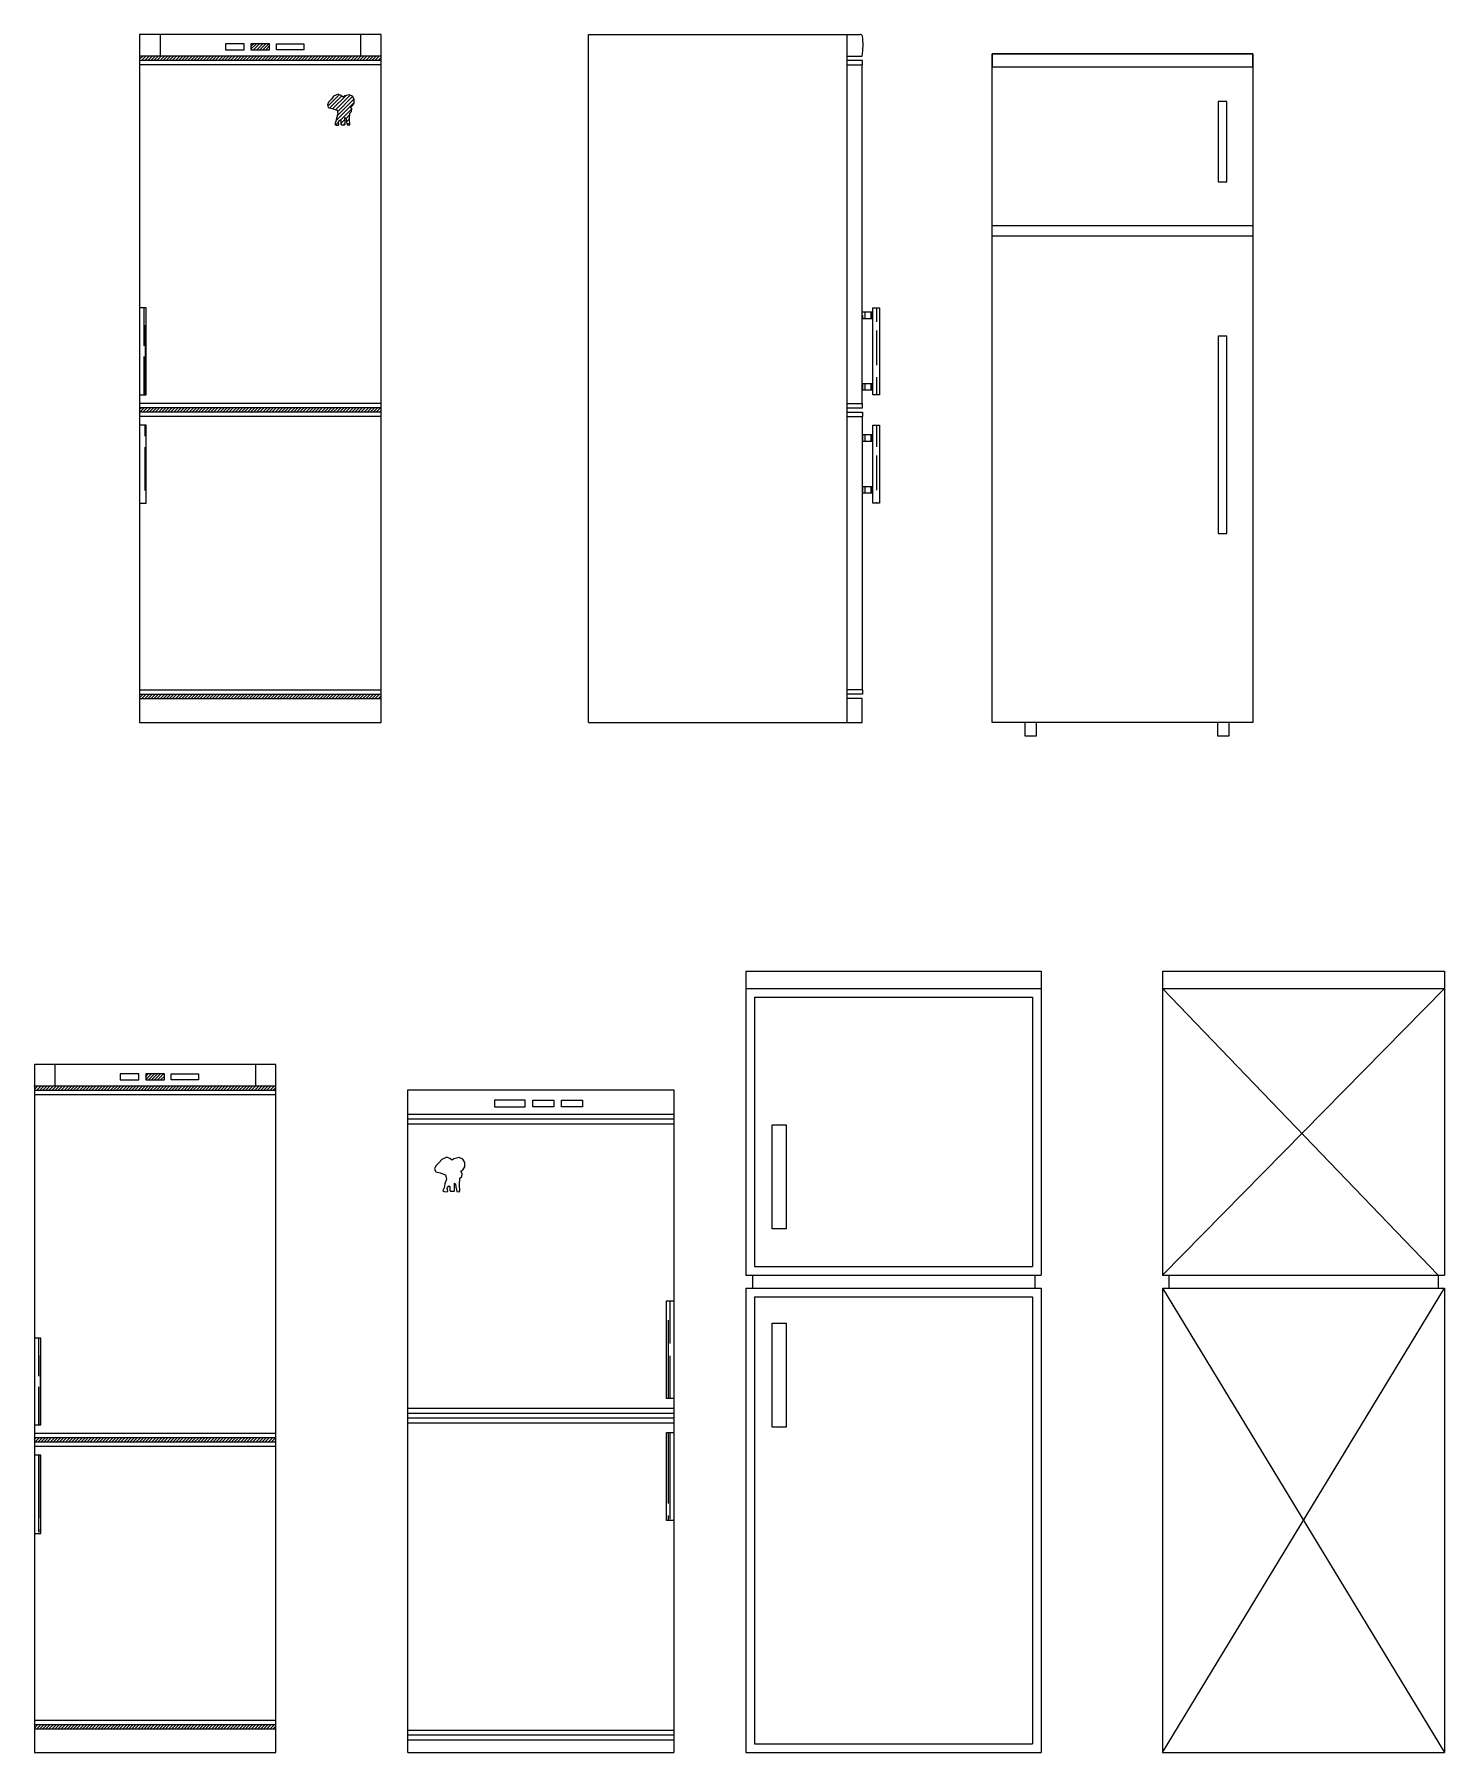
# Model space of a CAD drawing. Header units: millimetres. Extents: x 802 to 11587, y 857 to 9680.
# Drawn here: x 5153 to 8401, y 857 to 4815 of the extents above; entities that cross this region are included whole.
import ezdxf

# ---------------------------------------------------------------- set-up
doc = ezdxf.new("R2010")
doc.units = ezdxf.units.MM
pattern_1 = [(90, (61600.944, 8855.15), (20, 44), [300, -40, 100, -20]), (90, (61610.944, 8881.75), (26.6, -20), [60, -6.6, 120, -15]), (90, (61617.944, 8865.15), (13.4, 104), [160, -28, 80, -20])]
pattern_2 = [(45, (-48390.92, 8855.15), (-3.5355339, 3.5355339), [])]
pattern_3 = [(90, (-48633.36, 6481.798), (-25, 55), [375, -50, 125, -25]), (90, (-48645.86, 6515.048), (-33.25, -25), [75, -8.25, 150, -18.75]), (90, (-48654.61, 6494.298), (-16.75, 130), [200, -35, 100, -25])]
pattern_4 = [(45, (-48633.3594, 6481.798), (-3.5355339, 3.5355339), [])]

msp = doc.modelspace()

# ---------------------------------------------------------------- hatches: boundary and pattern name
h = msp.add_hatch()
h.set_pattern_fill('ANSI31', color=0, scale=40, style=0)
h.set_pattern_definition(pattern_2)
h.paths.add_polyline_path([(5651.8, 4793.6), (5651.8, 4779.8), (5694.8, 4779.8), (5694.8, 4793.6)])
h = msp.add_hatch()
h.set_pattern_fill('ANSI31', color=0, scale=40, style=0)
h.set_pattern_definition(pattern_2)
h.paths.add_polyline_path([(5951.3, 4755.1), (5951.3, 4765.1), (5395.3, 4765.1), (5395.3, 4755.1)])
h = msp.add_hatch()
h.set_pattern_fill('ANSI31', color=0, scale=50, style=0)
h.set_pattern_definition([(45, (-48390.92, 8855.15), (-4.4194174, 4.4194174), [])])
h.paths.add_polyline_path([(5881.2, 4648.1), (5885.7, 4651), (5889.8, 4657), (5889.6, 4665.9), (5885.3, 4672.6), (5878.3, 4676), (5867.2, 4673.6), (5863.8, 4670.5), (5858.8, 4674.1), (5852.7, 4677), (5842.2, 4672.4), (5836.9, 4666.2), (5830.4, 4658.9), (5827.7, 4652.7), (5829.9, 4646.9), (5839, 4644.5), (5850.1, 4640.4), (5851.8, 4632), (5848.4, 4622.4), (5847, 4614.2), (5844.6, 4608.7), (5847.5, 4606.3), (5853.2, 4606), (5854.4, 4607.2), (5853.2, 4613.2), (5855.6, 4616.4), (5856.6, 4618), (5858.8, 4616.6), (5858.8, 4609.4), (5860.5, 4607), (5867.4, 4607), (5868.4, 4608.2), (5868.4, 4613), (5868.2, 4620.7), (5868.2, 4623.6), (5870.8, 4621.5), (5871.3, 4616.1), (5872.7, 4610.1), (5873, 4606.7), (5878.3, 4606), (5879.5, 4607.7), (5878.7, 4619.5), (5879.2, 4633.7), (5883.3, 4637.1), (5884, 4643.8)])
at = {"linetype": 'ByBlock'}
h = msp.add_hatch(dxfattribs=at)
h.set_pattern_fill('AR-RROOF', color=0, scale=25, angle=90, style=0)
h.set_pattern_definition([(90, (-48390.92, 8855.15), (-25, 55), [375, -50, 125, -25]), (90, (-48403.42, 8888.4), (-33.25, -25), [75, -8.25, 150, -18.75]), (90, (-48412.17, 8867.65), (-16.75, 130), [200, -35, 100, -25])])
h.paths.add_polyline_path([(5395.3, 3985.1), (5410.3, 3985.1), (5410.3, 4185.1), (5395.3, 4185.1)])
h = msp.add_hatch(dxfattribs=at)
h.set_pattern_fill('AR-RROOF', color=0, scale=20, angle=90, style=0)
h.set_pattern_definition(pattern_1)
h.paths.add_polyline_path([(7084.2, 3985.1), (7099.2, 3985.1), (7099.2, 4185.1), (7084.2, 4185.1)])
h.paths.add_polyline_path([(7059.2, 4175.1), (7059.2, 4160.1), (7084.2, 4160.1), (7084.2, 4175.1)])
h.paths.add_polyline_path([(7084.2, 4010.1), (7059.2, 4010.1), (7059.2, 3995.1), (7084.2, 3995.1)])
h = msp.add_hatch()
h.set_pattern_fill('ANSI31', color=0, scale=40, style=0)
h.set_pattern_definition(pattern_2)
h.paths.add_polyline_path([(5951.3, 3945.1), (5951.3, 3955.1), (5395.3, 3955.1), (5395.3, 3945.1)])
h = msp.add_hatch(dxfattribs=at)
h.set_pattern_fill('AR-RROOF', color=0, scale=25, angle=90, style=0)
h.set_pattern_definition([(90, (73785.856, -17613.07), (-25, 55), [375, -50, 125, -25]), (90, (73773.356, -17579.82), (-33.25, -25), [75, -8.25, 150, -18.75]), (90, (73764.606, -17600.57), (-16.75, 130), [200, -35, 100, -25])])
h.paths.add_polyline_path([(5395.3, 3735.1), (5410.3, 3735.1), (5410.3, 3915.1), (5395.3, 3915.1)])
h = msp.add_hatch(dxfattribs=at)
h.set_pattern_fill('AR-RROOF', color=0, scale=20, angle=90, style=0)
h.set_pattern_definition(pattern_1)
h.paths.add_polyline_path([(7084.2, 3735.1), (7099.2, 3735.1), (7099.2, 3915.1), (7084.2, 3915.1)])
h.paths.add_polyline_path([(7059.2, 3892.2), (7059.2, 3877.2), (7084.2, 3877.2), (7084.2, 3892.2)])
h.paths.add_polyline_path([(7059.2, 3773), (7059.2, 3758), (7084.2, 3758), (7084.2, 3773)])
h = msp.add_hatch()
h.set_pattern_fill('ANSI31', color=0, scale=40, style=0)
h.set_pattern_definition(pattern_2)
h.paths.add_polyline_path([(5951.3, 3285.1), (5951.3, 3295.1), (5395.3, 3295.1), (5395.3, 3285.1)])
h = msp.add_hatch()
h.set_pattern_fill('ANSI31', color=0, scale=40, style=0)
h.set_pattern_definition(pattern_4)
h.paths.add_polyline_path([(5409.4, 2420.3), (5409.4, 2406.4), (5452.3, 2406.4), (5452.3, 2420.3)])
h = msp.add_hatch()
h.set_pattern_fill('ANSI31', color=0, scale=40, style=0)
h.set_pattern_definition(pattern_4)
h.paths.add_polyline_path([(5708.9, 2381.8), (5708.9, 2391.8), (5152.9, 2391.8), (5152.9, 2381.8)])
h = msp.add_hatch()
h.set_pattern_fill('AR-RROOF', color=0, scale=25, angle=90, style=0)
h.set_pattern_definition(pattern_3)
h.paths.add_polyline_path([(5152.9, 1611.8), (5167.9, 1611.8), (5167.9, 1811.8), (5152.9, 1811.8)])
h = msp.add_hatch()
h.set_pattern_fill('ANSI31', color=0, scale=40, style=0)
h.set_pattern_definition(pattern_4)
h.paths.add_polyline_path([(5708.9, 1571.8), (5708.9, 1581.8), (5152.9, 1581.8), (5152.9, 1571.8)])
h = msp.add_hatch()
h.set_pattern_fill('AR-RROOF', color=0, scale=25, angle=90, style=0)
h.set_pattern_definition(pattern_3)
h.paths.add_polyline_path([(5152.9, 1361.8), (5167.9, 1361.8), (5167.9, 1541.8), (5152.9, 1541.8)])
h = msp.add_hatch()
h.set_pattern_fill('ANSI31', color=0, scale=40, style=0)
h.set_pattern_definition(pattern_4)
h.paths.add_polyline_path([(5708.9, 911.8), (5708.9, 921.8), (5152.9, 921.8), (5152.9, 911.8)])

# ---------------------------------------------------------------- linework, layer by layer
at = {"color": 0}
for p, q in [((5395.3, 4815.1), (5395.3, 3230.1)), ((5951.3, 4815.1), (5395.3, 4815.1)), ((5951.3, 3230.1), (5951.3, 4815.1)), ((6429.2, 3230.1), (6429.2, 4815.1)), ((6429.2, 4815.1), (7055, 4815.1)), ((7024.2, 4815.1), (7024.2, 3230.1)), ((5395.3, 3230.1), (5951.3, 3230.1)), ((7434.2, 3230.1), (7434.2, 3199.4)), ((7460.9, 3199.4), (7460.9, 3230.1)), ((7878.1, 3230.1), (7878.1, 3199.4)), ((7904.8, 3199.4), (7904.8, 3230.1)), ((7434.2, 3199.4), (7460.9, 3199.4)), ((7878.1, 3199.4), (7904.8, 3199.4)), ((6791.9, 2656.8), (6791.9, 1956.8)), ((6791.9, 2656.8), (7471.9, 2656.8)), ((7471.9, 2656.8), (7471.9, 1956.8)), ((7751.1, 2656.8), (7751.1, 1956.8)), ((7751.1, 2656.8), (8401.1, 2656.8)), ((8401.1, 2656.8), (8401.1, 1956.8)), ((6791.9, 2616.8), (7471.9, 2616.8)), ((7751.1, 2616.8), (8401.1, 2616.8)), ((7751.1, 2616.8), (8386.1, 1956.8)), ((7751.1, 1956.8), (8401.1, 2616.8)), ((6811.9, 2596.8), (7451.9, 2596.8)), ((6811.9, 2596.8), (6811.9, 1976.8)), ((7451.9, 2596.8), (7451.9, 1976.8)), ((5152.9, 2441.8, 145.2), (5152.9, 856.8, 145.2)), ((5708.9, 2441.8, 145.2), (5152.9, 2441.8, 145.2)), ((5199.9, 2441.8, 145.2), (5199.9, 2391.8, 145.2)), ((5661.8, 2441.8, 145.2), (5661.8, 2391.8, 145.2)), ((5708.9, 856.8, 145.2), (5708.9, 2441.8, 145.2)), ((5708.9, 2391.8, 145.2), (5152.9, 2391.8, 145.2)), ((5708.9, 2381.8, 145.2), (5152.9, 2381.8, 145.2)), ((6012.7, 856.8), (6012.7, 2383.9)), ((6012.7, 2383.9), (6625.9, 2383.9)), ((6625.9, 2383.9), (6625.9, 856.8)), ((5708.9, 2371.8, 145.2), (5152.9, 2371.8, 145.2)), ((6283.4, 2359.8), (6212.6, 2359.8)), ((6212.6, 2359.8), (6212.6, 2344.2)), ((6212.6, 2344.2), (6283.4, 2344.2)), ((6283.4, 2344.2), (6283.4, 2359.8)), ((6301.2, 2344.2), (6301.2, 2359.8)), ((6301.2, 2359.8), (6349.5, 2359.8)), ((6349.5, 2344.2), (6301.2, 2344.2)), ((6349.5, 2359.8), (6349.5, 2344.2)), ((6367.3, 2344.2), (6367.3, 2359.8)), ((6367.3, 2359.8), (6415.6, 2359.8)), ((6415.6, 2344.2), (6367.3, 2344.2)), ((6415.6, 2359.8), (6415.6, 2344.2)), ((6012.7, 2327.7), (6625.9, 2327.7)), ((6012.7, 2316.5), (6625.9, 2316.5)), ((6012.7, 2305.2), (6625.9, 2305.2)), ((6091, 2223.5), (6085, 2216.4)), ((6102.9, 2228.6), (6091, 2223.5)), ((6109.6, 2225.3), (6102.9, 2228.6)), ((6115.3, 2221.3), (6109.6, 2225.3)), ((6119.1, 2224.8), (6115.3, 2221.3)), ((6131.6, 2227.5), (6119.1, 2224.8)), ((6139.4, 2223.7), (6131.6, 2227.5)), ((6144.3, 2216.2), (6139.4, 2223.7)), ((6077.7, 2208.3), (6074.7, 2201.3)), ((6074.7, 2201.3), (6077.2, 2194.8)), ((6077.2, 2194.8), (6087.4, 2192.1)), ((6085, 2216.4), (6077.7, 2208.3)), ((6087.4, 2192.1), (6099.9, 2187.5)), ((6101.8, 2178), (6098, 2167.2)), ((6099.9, 2187.5), (6101.8, 2178)), ((6132.1, 2163.9), (6132.7, 2179.9)), ((6132.7, 2179.9), (6137.3, 2183.7)), ((6134.8, 2196.1), (6140, 2199.4)), ((6138.1, 2191.3), (6134.8, 2196.1)), ((6137.3, 2183.7), (6138.1, 2191.3)), ((6140, 2199.4), (6144.6, 2206.1)), ((6144.6, 2206.1), (6144.3, 2216.2)), ((6096.4, 2158), (6093.7, 2151.8)), ((6093.7, 2151.8), (6096.9, 2149.1)), ((6098, 2167.2), (6096.4, 2158)), ((6096.9, 2149.1), (6103.4, 2148.8)), ((6103.4, 2156.9), (6106.1, 2160.4)), ((6104.8, 2150.2), (6103.4, 2156.9)), ((6103.4, 2148.8), (6104.8, 2150.2)), ((6106.1, 2160.4), (6107.2, 2162.3)), ((6107.2, 2162.3), (6109.6, 2160.7)), ((6109.6, 2160.7), (6109.6, 2152.6)), ((6109.6, 2152.6), (6111.5, 2149.9)), ((6111.5, 2149.9), (6119.4, 2149.9)), ((6119.4, 2149.9), (6120.5, 2151.2)), ((6120.2, 2165.3), (6120.2, 2168.5)), ((6120.2, 2168.5), (6123.2, 2166.2)), ((6120.5, 2156.6), (6120.2, 2165.3)), ((6120.5, 2151.2), (6120.5, 2156.6)), ((6123.2, 2166.2), (6123.7, 2160.2)), ((6123.7, 2160.2), (6125.3, 2153.4)), ((6125.3, 2153.4), (6125.6, 2149.6)), ((6125.6, 2149.6), (6131.6, 2148.8)), ((6131.6, 2148.8), (6132.9, 2150.7)), ((6132.9, 2150.7), (6132.1, 2163.9)), ((6791.9, 1956.8), (7471.9, 1956.8)), ((6806.9, 1956.8), (6806.9, 1926.8)), ((6811.9, 1976.8), (7451.9, 1976.8)), ((7456.9, 1956.8), (7456.9, 1926.8)), ((7751.1, 1956.8), (8401.1, 1956.8)), ((7766.1, 1956.8), (7766.1, 1926.8)), ((8386.1, 1956.8), (8386.1, 1926.8)), ((6791.9, 1926.8), (6791.9, 856.8)), ((6791.9, 1926.8), (7471.9, 1926.8)), ((6811.9, 1906.8), (6811.9, 876.8)), ((6811.9, 1906.8), (7451.9, 1906.8)), ((7451.9, 1906.8), (7451.9, 876.8)), ((7471.9, 1926.8), (7471.9, 856.8)), ((7751.1, 1926.8), (8401.1, 1926.8)), ((7751.1, 1926.8), (7751.1, 856.8)), ((7751.1, 1926.8), (8401.1, 856.8)), ((7751.1, 856.8), (8401.1, 1926.8)), ((8401.1, 1926.8), (8401.1, 856.8)), ((6609, 1672.7), (6609, 1897.6)), ((6609, 1897.6), (6625.9, 1897.6)), ((6617.3, 1799.2), (6617.3, 1897.6)), ((6625.9, 1897.6), (6625.9, 1672.7)), ((6613.4, 1672.7), (6613.4, 1852.7)), ((6617.3, 1672.7), (6617.3, 1771.1)), ((6625.9, 1672.7), (6609, 1672.7)), ((6012.7, 1650.2), (6625.9, 1650.2)), ((6012.7, 1639), (6625.9, 1639)), ((6012.7, 1627.7), (6625.9, 1627.7)), ((5708.9, 1591.8, 145.2), (5152.9, 1591.8, 145.2)), ((6012.7, 1616.5), (6625.9, 1616.5)), ((6609, 1391.6), (6609, 1594)), ((6609, 1594), (6625.9, 1594)), ((6613.4, 1430.9), (6613.4, 1594)), ((6617.3, 1394.4), (6617.3, 1594)), ((6625.9, 1594), (6625.9, 1391.6)), ((5708.9, 1581.8, 145.2), (5152.9, 1581.8, 145.2)), ((5708.9, 1571.8, 145.2), (5152.9, 1571.8, 145.2)), ((5708.9, 1561.8, 145.2), (5152.9, 1561.8, 145.2)), ((6625.9, 1391.6), (6609, 1391.6)), ((6613.4, 1391.6), (6613.4, 1402.8)), ((5152.9, 931.8, 145.2), (5708.9, 931.8, 145.2)), ((5152.9, 921.8, 145.2), (5708.9, 921.8, 145.2)), ((5152.9, 911.8, 145.2), (5708.9, 911.8, 145.2)), ((6625.9, 908), (6012.7, 908)), ((6625.9, 896.8), (6012.7, 896.8)), ((6625.9, 885.5), (6012.7, 885.5)), ((6811.9, 876.8), (7451.9, 876.8)), ((5152.9, 856.8, 145.2), (5708.9, 856.8, 145.2)), ((6012.7, 856.8), (6625.9, 856.8)), ((6791.9, 856.8), (7471.9, 856.8)), ((7751.1, 856.8), (8401.1, 856.8))]:
    msp.add_line(p, q, dxfattribs=at)
at = {"color": 0, "linetype": 'ByBlock'}
for p, q in [((5442.3, 4815.1), (5442.3, 4765.1)), ((5904.3, 4815.1), (5904.3, 4765.1)), ((5951.3, 4765.1), (5395.3, 4765.1)), ((5951.3, 4755.1), (5395.3, 4755.1)), ((5951.3, 4745.1), (5395.3, 4745.1)), ((7024.2, 4745.1), (7059.2, 4745.1)), ((7084.2, 4175.1), (7059.2, 4175.1)), ((7084.2, 4160.1), (7059.2, 4160.1)), ((7084.2, 4010.1), (7059.2, 4010.1)), ((5951.3, 3965.1), (5395.3, 3965.1)), ((7024.2, 3965.1), (7059.2, 3965.1)), ((7084.2, 3995.1), (7059.2, 3995.1)), ((5951.3, 3955.1), (5395.3, 3955.1)), ((5951.3, 3945.1), (5395.3, 3945.1)), ((5951.3, 3935.1), (5395.3, 3935.1)), ((7024.2, 3935.1), (7059.2, 3935.1)), ((7084.2, 3892.2), (7059.2, 3892.2)), ((7084.2, 3877.2), (7059.2, 3877.2)), ((7084.2, 3773), (7059.2, 3773)), ((7084.2, 3758), (7059.2, 3758)), ((5395.3, 3305.1), (5951.3, 3305.1)), ((5395.3, 3295.1), (5951.3, 3295.1)), ((7059.2, 3305.1), (7024.2, 3305.1)), ((5395.3, 3285.1), (5951.3, 3285.1))]:
    msp.add_line(p, q, dxfattribs=at)
at = {"color": 0, "linetype": 'Continuous'}
for p, q in [((7359.2, 3230.1), (7359.2, 4770.1)), ((7959.2, 4770.1), (7359.2, 4770.1)), ((7359.2, 4770.1), (7959.2, 4770.1)), ((7359.2, 4770.1), (7359.2, 4740.1)), ((7959.2, 4770.1), (7959.2, 3230.1)), ((7959.2, 4740.1), (7959.2, 4770.1)), ((7359.2, 4740.1), (7959.2, 4740.1)), ((7879.2, 4660.1), (7879.2, 4475.1)), ((7899.2, 4660.1), (7879.2, 4660.1)), ((7899.2, 4475.1), (7899.2, 4660.1)), ((7879.2, 4475.1), (7899.2, 4475.1)), ((7359.2, 4375.1), (7959.2, 4375.1)), ((7359.2, 4350.1), (7359.2, 4375.1)), ((7959.2, 4375.1), (7959.2, 4350.1)), ((7959.2, 4350.1), (7359.2, 4350.1)), ((7879.2, 4120.1), (7879.2, 3665.1)), ((7899.2, 4120.1), (7879.2, 4120.1)), ((7899.2, 3665.1), (7899.2, 4120.1)), ((7879.2, 3665.1), (7899.2, 3665.1)), ((7959.2, 3230.1), (7359.2, 3230.1))]:
    msp.add_line(p, q, dxfattribs=at)
at = {"color": 0, "linetype": 'ByBlock'}
for points in [[(5593, 4779.8), (5636, 4779.8), (5636, 4793.6), (5593, 4793.6)], [(5651.8, 4779.8), (5694.8, 4779.8), (5694.8, 4793.6), (5651.8, 4793.6)], [(5773.6, 4779.8), (5710.6, 4779.8), (5710.6, 4793.6), (5773.6, 4793.6)], [(5395.3, 3985.1), (5410.3, 3985.1), (5410.3, 4185.1), (5395.3, 4185.1)], [(7099.2, 3985.1), (7084.2, 3985.1), (7084.2, 4185.1), (7099.2, 4185.1)], [(5395.3, 3735.1), (5410.3, 3735.1), (5410.3, 3915.1), (5395.3, 3915.1)], [(7099.2, 3735.1), (7084.2, 3735.1), (7084.2, 3915.1), (7099.2, 3915.1)]]:
    msp.add_lwpolyline(points, close=True, dxfattribs=at)
msp.add_lwpolyline([(7024.2, 4765.1), (7059.2, 4765.1, 0.088974), (7060, 4810.9)], format="xyb", dxfattribs=at)
for points in [[(7024.2, 3955.1), (7060.2, 3955.1), (7060.2, 3965.1), (7059.2, 3965.1), (7059.2, 4745.1), (7060.2, 4745.1), (7060.2, 4755.1), (7024.2, 4755.1)], [(5879.5, 4607.7), (5878.7, 4619.5), (5879.2, 4633.7), (5883.3, 4637.1), (5884, 4643.8), (5881.2, 4648.1), (5885.7, 4651), (5889.8, 4657), (5889.6, 4665.9), (5885.3, 4672.6), (5878.3, 4676), (5867.2, 4673.6), (5863.8, 4670.5), (5858.8, 4674.1), (5852.7, 4677), (5842.2, 4672.4), (5836.9, 4666.2), (5830.4, 4658.9), (5827.7, 4652.7), (5829.9, 4646.9), (5839, 4644.5), (5850.1, 4640.4), (5851.8, 4632), (5848.4, 4622.4), (5847, 4614.2), (5844.6, 4608.7), (5847.5, 4606.3), (5853.2, 4606), (5854.4, 4607.2), (5853.2, 4613.2), (5855.6, 4616.4), (5856.6, 4618), (5858.8, 4616.6), (5858.8, 4609.4), (5860.5, 4607), (5867.4, 4607), (5868.4, 4608.2), (5868.4, 4613), (5868.2, 4620.7), (5868.2, 4623.6), (5870.8, 4621.5), (5871.3, 4616.1), (5872.7, 4610.1), (5873, 4606.7), (5878.3, 4606), (5879.5, 4607.7)], [(7024.2, 3945.1), (7060.2, 3945.1), (7060.2, 3935.1), (7059.2, 3935.1), (7059.2, 3305.1), (7060.2, 3305.1), (7060.2, 3295.1), (7024.2, 3295.1)]]:
    msp.add_lwpolyline(points, dxfattribs=at)
at = {"color": 0}
msp.add_lwpolyline([(6429.2, 3230.1), (7059.2, 3230.1), (7059.2, 3285.1), (7024.2, 3285.1)], dxfattribs=at)
at = {"color": 0, "elevation": 145.2}
for points in [[(5350.6, 2406.4), (5393.5, 2406.4), (5393.5, 2420.3), (5350.6, 2420.3)], [(5409.4, 2406.4), (5452.3, 2406.4), (5452.3, 2420.3), (5409.4, 2420.3)], [(5531.1, 2406.4), (5468.2, 2406.4), (5468.2, 2420.3), (5531.1, 2420.3)], [(5152.9, 1611.8), (5167.9, 1611.8), (5167.9, 1811.8), (5152.9, 1811.8)], [(5152.9, 1361.8), (5167.9, 1361.8), (5167.9, 1541.8), (5152.9, 1541.8)]]:
    msp.add_lwpolyline(points, close=True, dxfattribs=at)
at = {"color": 0}
for points in [[(6852.4, 2303.3), (6884.5, 2303.3), (6884.5, 2063.2), (6852.4, 2063.2)], [(6852.4, 1846.5), (6884.5, 1846.5), (6884.5, 1606.5), (6852.4, 1606.5)]]:
    msp.add_lwpolyline(points, close=True, dxfattribs=at)
at = {"color": 0, "linetype": 'ByBlock'}
msp.add_arc((7055, 4810.1), 5, 9.227, 90, dxfattribs=at)

doc.saveas('drawing.dxf')
